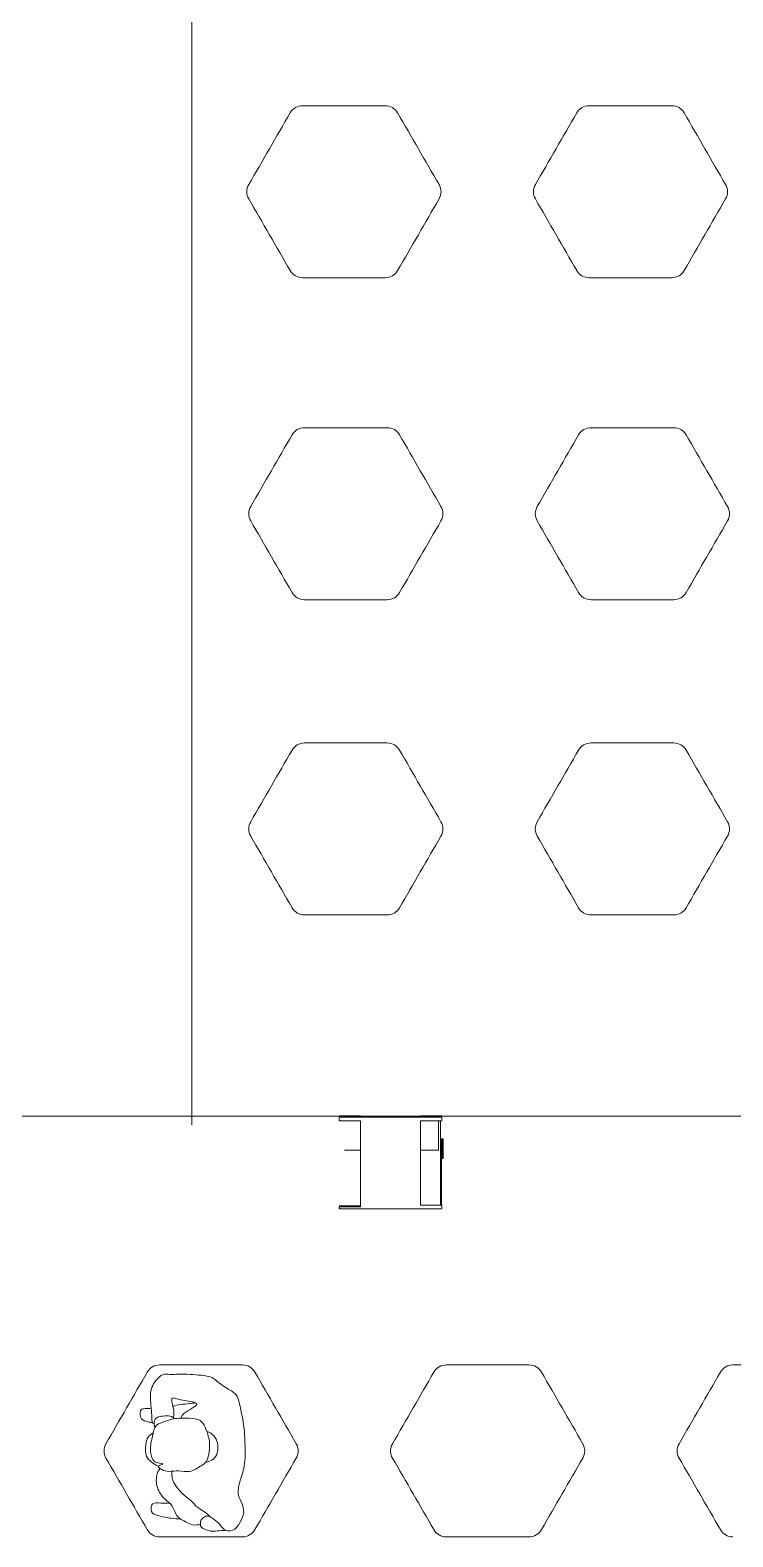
# Model space of a CAD drawing. Header units: centimetres. Extents: x -16.81 to -14.54, y 1.61 to 2.77.
# Drawn here: x -16.505 to -16.4185, y 2.3584 to 2.5439 of the extents above; entities that cross this region are included whole.
import ezdxf

# ---------------------------------------------------------------- set-up
doc = ezdxf.new("R2010")
doc.units = ezdxf.units.CM
doc.header["$MEASUREMENT"] = 0
doc.layers.get('0').update_dxf_attribs({"lineweight": 0})
doc.layers.add('EXP COTA', color=7, linetype='Continuous', lineweight=0)
doc.layers.add('Planta$Gráfica', color=7, linetype='Continuous', lineweight=0)

msp = doc.modelspace()

# ---------------------------------------------------------------- linework, layer by layer
at = {"color": 18, "lineweight": 0, "true_color": 0x000000}
for p, q in [((-16.46435, 2.41025), (-16.46699, 2.41025)), ((-16.46699, 2.41009), (-16.46699, 2.40965)), ((-16.4545, 2.41009), (-16.46699, 2.41009)), ((-16.46699, 2.40965), (-16.46435, 2.40965)), ((-16.46435, 2.41009), (-16.46435, 2.41025)), ((-16.46435, 2.40965), (-16.46435, 2.39904)), ((-16.45696, 2.41009), (-16.45696, 2.41025)), ((-16.45696, 2.41025), (-16.45433, 2.41025)), ((-16.45696, 2.39928), (-16.45696, 2.40965)), ((-16.45696, 2.40965), (-16.4545, 2.40965)), ((-16.45696, 2.39928), (-16.45696, 2.40965)), ((-16.45474, 2.40604), (-16.45474, 2.40965)), ((-16.4545, 2.40965), (-16.45452, 2.39928)), ((-16.45433, 2.41009), (-16.4545, 2.41009)), ((-16.4545, 2.40965), (-16.45433, 2.40965)), ((-16.45433, 2.40965), (-16.45433, 2.41009)), ((-16.46435, 2.40604), (-16.46632, 2.40604)), ((-16.45671, 2.40604), (-16.45696, 2.40604)), ((-16.45671, 2.40604), (-16.45474, 2.40604)), ((-16.45428, 2.40745), (-16.45438, 2.40745)), ((-16.45438, 2.40503), (-16.45438, 2.40745)), ((-16.45416, 2.40745), (-16.45428, 2.40745)), ((-16.45428, 2.40503), (-16.45428, 2.40745)), ((-16.45416, 2.40503), (-16.45416, 2.40745)), ((-16.45428, 2.40503), (-16.45438, 2.40503)), ((-16.45438, 2.39928), (-16.45438, 2.40503)), ((-16.45416, 2.40503), (-16.45428, 2.40503)), ((-16.46699, 2.3992), (-16.46435, 2.3992)), ((-16.46699, 2.39904), (-16.46699, 2.39883)), ((-16.46435, 2.39904), (-16.46699, 2.39904)), ((-16.46699, 2.39883), (-16.45452, 2.39883)), ((-16.45452, 2.39928), (-16.45696, 2.39928)), ((-16.45438, 2.39928), (-16.45452, 2.39928)), ((-16.45452, 2.39883), (-16.45438, 2.39883)), ((-16.45433, 2.39928), (-16.45438, 2.39928)), ((-16.45438, 2.39883), (-16.45433, 2.39883)), ((-16.45433, 2.39883), (-16.45433, 2.39928))]:
    msp.add_line(p, q, dxfattribs=at)
for points, knots in [([(-16.48983, 2.3724), (-16.49003, 2.37242), (-16.49002, 2.37273), (-16.49003, 2.37313), (-16.49006, 2.37384), (-16.49019, 2.3748), (-16.49021, 2.37549), (-16.49022, 2.37597), (-16.49018, 2.37632), (-16.4901, 2.37665), (-16.49002, 2.37694), (-16.48989, 2.37721), (-16.48968, 2.37751), (-16.48944, 2.37785), (-16.48907, 2.37824), (-16.48872, 2.37839), (-16.48844, 2.3785), (-16.48818, 2.37846), (-16.48785, 2.37844), (-16.48738, 2.37842), (-16.48676, 2.37846), (-16.48603, 2.37845), (-16.48514, 2.37844), (-16.48408, 2.37835), (-16.48342, 2.37824), (-16.48299, 2.37818), (-16.48272, 2.37811), (-16.4824, 2.3779), (-16.48199, 2.37763), (-16.48148, 2.37713), (-16.48095, 2.3768), (-16.48047, 2.37649), (-16.47998, 2.37633), (-16.47967, 2.37591), (-16.47932, 2.37544), (-16.47922, 2.37464), (-16.47909, 2.37402), (-16.47898, 2.37348), (-16.47886, 2.37309), (-16.47878, 2.37256), (-16.47866, 2.37185), (-16.47861, 2.3709), (-16.47858, 2.36995), (-16.47854, 2.36897), (-16.47853, 2.36798), (-16.47867, 2.36712), (-16.4788, 2.3664), (-16.47904, 2.36577), (-16.47922, 2.36517), (-16.47936, 2.36468), (-16.47946, 2.36421), (-16.47941, 2.3638), (-16.47937, 2.36344), (-16.47921, 2.36313), (-16.47905, 2.36276), (-16.47888, 2.36235), (-16.4787, 2.36187), (-16.47873, 2.36142), (-16.47877, 2.36098), (-16.479, 2.36055), (-16.47921, 2.36019), (-16.47939, 2.35987), (-16.47954, 2.35959), (-16.47984, 2.3594), (-16.48015, 2.35919), (-16.48061, 2.35909), (-16.48095, 2.35923), (-16.4813, 2.35938), (-16.48152, 2.35979), (-16.48177, 2.36007), (-16.48201, 2.36034), (-16.48227, 2.36049), (-16.48258, 2.36072), (-16.48297, 2.36101), (-16.48344, 2.36141), (-16.48385, 2.36169), (-16.48423, 2.36194), (-16.48456, 2.36209), (-16.48484, 2.36248), (-16.48486, 2.3625), (-16.48487, 2.36252), (-16.48488, 2.36253), (-16.48512, 2.36286), (-16.48536, 2.363), (-16.48562, 2.3632), (-16.48594, 2.36344), (-16.4863, 2.36377), (-16.48661, 2.36409), (-16.4869, 2.36441), (-16.48715, 2.36472), (-16.48733, 2.3651), (-16.4875, 2.36548), (-16.48761, 2.36593), (-16.4876, 2.36651)], [0, 0, 0, 0, 1, 1, 1, 2, 2, 2, 3, 3, 3, 4, 4, 4, 5, 5, 5, 6, 6, 6, 7, 7, 7, 8, 8, 8, 9, 9, 9, 10, 10, 10, 11, 11, 11, 12, 12, 12, 13, 13, 13, 14, 14, 14, 15, 15, 15, 16, 16, 16, 17, 17, 17, 18, 18, 18, 19, 19, 19, 20, 20, 20, 21, 21, 21, 22, 22, 22, 23, 23, 23, 24, 24, 24, 25, 25, 25, 26, 26, 26, 27, 27, 27, 28, 28, 28, 29, 29, 29, 30, 30, 30, 31, 31, 31, 31]), ([(-16.49011, 2.37421), (-16.49036, 2.37426), (-16.49063, 2.37425), (-16.49088, 2.37423), (-16.49108, 2.37421), (-16.49126, 2.37418), (-16.49136, 2.37408), (-16.49146, 2.37399), (-16.49148, 2.37383), (-16.49148, 2.37365), (-16.49148, 2.37342), (-16.49146, 2.37314), (-16.4913, 2.37296), (-16.49112, 2.37276), (-16.49079, 2.37267), (-16.49054, 2.37261), (-16.49034, 2.37255), (-16.49019, 2.37252), (-16.49001, 2.3725)], [0, 0, 0, 0, 1, 1, 1, 2, 2, 2, 3, 3, 3, 4, 4, 4, 5, 5, 5, 6, 6, 6, 6]), ([(-16.4874, 2.37309), (-16.48735, 2.37327), (-16.48731, 2.37341), (-16.48732, 2.37365), (-16.48733, 2.37403), (-16.4875, 2.37465), (-16.48757, 2.37507), (-16.4876, 2.3753), (-16.48761, 2.37547), (-16.48752, 2.37552), (-16.4874, 2.37559), (-16.48708, 2.37544), (-16.48669, 2.37534), (-16.48612, 2.37519), (-16.48537, 2.37514), (-16.48489, 2.375), (-16.48468, 2.37493), (-16.48452, 2.37485), (-16.48451, 2.37476), (-16.4845, 2.37467), (-16.48455, 2.37462), (-16.48465, 2.37455), (-16.48485, 2.37441), (-16.48523, 2.37418), (-16.48559, 2.37396), (-16.48594, 2.37375), (-16.48626, 2.37356), (-16.48649, 2.37305)], [0, 0, 0, 0, 1, 1, 1, 2, 2, 2, 3, 3, 3, 4, 4, 4, 5, 5, 5, 6, 6, 6, 7, 7, 7, 8, 8, 8, 9, 9, 9, 9]), ([(-16.48745, 2.37449), (-16.48715, 2.37459), (-16.48686, 2.37467), (-16.48652, 2.37473), (-16.48615, 2.37478), (-16.48574, 2.3748), (-16.48541, 2.37483), (-16.48515, 2.37486), (-16.48495, 2.3749), (-16.48472, 2.37494)], [0, 0, 0, 0, 1, 1, 1, 2, 2, 2, 3, 3, 3, 3]), ([(-16.48327, 2.37142), (-16.48341, 2.37179), (-16.48356, 2.37211), (-16.48373, 2.37237), (-16.48387, 2.37258), (-16.48403, 2.37275), (-16.48426, 2.37285), (-16.48455, 2.37298), (-16.48495, 2.37301), (-16.48541, 2.37303), (-16.48597, 2.37306), (-16.4866, 2.37308), (-16.48719, 2.37299), (-16.48775, 2.3729), (-16.48828, 2.37271), (-16.48872, 2.37254), (-16.48907, 2.37241), (-16.48938, 2.3723), (-16.48956, 2.37207), (-16.48976, 2.37183), (-16.48982, 2.37146), (-16.48991, 2.37104), (-16.49003, 2.3705), (-16.49021, 2.36987), (-16.49021, 2.36926), (-16.49021, 2.36874), (-16.49009, 2.36825), (-16.4899, 2.36795), (-16.48976, 2.36773), (-16.48959, 2.36761), (-16.48931, 2.36754), (-16.48904, 2.36748), (-16.48867, 2.36746), (-16.4887, 2.3674), (-16.48873, 2.36734), (-16.48913, 2.36726), (-16.48921, 2.36713), (-16.48928, 2.367), (-16.48904, 2.36684), (-16.48881, 2.36672), (-16.48853, 2.36657), (-16.48826, 2.3665), (-16.48794, 2.36649), (-16.48757, 2.36649), (-16.48714, 2.36658), (-16.48671, 2.36656), (-16.48628, 2.36654), (-16.48585, 2.36641), (-16.4854, 2.36649), (-16.48489, 2.36659), (-16.48435, 2.36694), (-16.48396, 2.36718), (-16.48368, 2.36735), (-16.48349, 2.36746), (-16.48333, 2.36773), (-16.48308, 2.36817), (-16.48292, 2.36901), (-16.48293, 2.36972), (-16.48294, 2.37039), (-16.4831, 2.37094), (-16.48327, 2.37142)], [0, 0, 0, 0, 1, 1, 1, 2, 2, 2, 3, 3, 3, 4, 4, 4, 5, 5, 5, 6, 6, 6, 7, 7, 7, 8, 8, 8, 9, 9, 9, 10, 10, 10, 11, 11, 11, 12, 12, 12, 13, 13, 13, 14, 14, 14, 15, 15, 15, 16, 16, 16, 17, 17, 17, 18, 18, 18, 19, 19, 19, 20, 20, 20, 20]), ([(-16.48728, 2.37297), (-16.48742, 2.37312), (-16.48758, 2.37325), (-16.48779, 2.37331), (-16.48804, 2.37338), (-16.48834, 2.37335), (-16.48864, 2.37331), (-16.48891, 2.37328), (-16.48917, 2.37324), (-16.48935, 2.37314), (-16.4895, 2.37307), (-16.4896, 2.37296), (-16.48968, 2.37283), (-16.48976, 2.3727), (-16.48982, 2.37254), (-16.48969, 2.37185)], [0, 0, 0, 0, 1, 1, 1, 2, 2, 2, 3, 3, 3, 4, 4, 4, 5, 5, 5, 5]), ([(-16.48987, 2.37123), (-16.49011, 2.37111), (-16.49033, 2.37093), (-16.49049, 2.37071), (-16.49066, 2.37046), (-16.49076, 2.37016), (-16.4908, 2.36978), (-16.49086, 2.36932), (-16.49083, 2.36873), (-16.49068, 2.36835), (-16.49056, 2.36805), (-16.49037, 2.36787), (-16.49013, 2.36768), (-16.48987, 2.36747), (-16.48954, 2.36725), (-16.48921, 2.36713)], [0, 0, 0, 0, 1, 1, 1, 2, 2, 2, 3, 3, 3, 4, 4, 4, 5, 5, 5, 5]), ([(-16.48327, 2.37142), (-16.48304, 2.37134), (-16.48284, 2.37124), (-16.48264, 2.37107), (-16.48239, 2.37087), (-16.48215, 2.37059), (-16.48202, 2.37018), (-16.48186, 2.36969), (-16.48187, 2.36903), (-16.48204, 2.36858), (-16.48218, 2.36824), (-16.48241, 2.36802), (-16.48267, 2.36787), (-16.4829, 2.36773), (-16.48315, 2.36764), (-16.48341, 2.36761)], [0, 0, 0, 0, 1, 1, 1, 2, 2, 2, 3, 3, 3, 4, 4, 4, 5, 5, 5, 5]), ([(-16.48902, 2.36684), (-16.48918, 2.36664), (-16.48931, 2.36647), (-16.4894, 2.36619), (-16.48952, 2.36577), (-16.48953, 2.36511), (-16.48936, 2.36453), (-16.48918, 2.36395), (-16.48882, 2.36346), (-16.48845, 2.3631), (-16.48813, 2.36279), (-16.48779, 2.36259), (-16.48756, 2.36224), (-16.48733, 2.36189), (-16.48719, 2.3614), (-16.48701, 2.3611), (-16.48687, 2.36086), (-16.48669, 2.36074), (-16.48642, 2.36057), (-16.48603, 2.36034), (-16.48544, 2.36002), (-16.48498, 2.35992), (-16.48463, 2.35985), (-16.48436, 2.35991), (-16.48406, 2.35998)], [0, 0, 0, 0, 1, 1, 1, 2, 2, 2, 3, 3, 3, 4, 4, 4, 5, 5, 5, 6, 6, 6, 7, 7, 7, 8, 8, 8, 8]), ([(-16.48782, 2.36255), (-16.48819, 2.3626), (-16.48854, 2.36258), (-16.48893, 2.3626), (-16.48931, 2.36262), (-16.48972, 2.36269), (-16.48995, 2.36248), (-16.49016, 2.36227), (-16.4902, 2.36182), (-16.49007, 2.36154), (-16.48995, 2.36126), (-16.48965, 2.36116), (-16.48929, 2.36106), (-16.48879, 2.36092), (-16.48815, 2.3608), (-16.48765, 2.36072), (-16.48723, 2.36067), (-16.48689, 2.36065), (-16.48652, 2.36063)], [0, 0, 0, 0, 1, 1, 1, 2, 2, 2, 3, 3, 3, 4, 4, 4, 5, 5, 5, 6, 6, 6, 6]), ([(-16.48292, 2.36099), (-16.48313, 2.36101), (-16.48334, 2.361), (-16.48353, 2.36091), (-16.48373, 2.36081), (-16.48391, 2.36063), (-16.484, 2.36044), (-16.48406, 2.36029), (-16.48406, 2.36012), (-16.48406, 2.35998), (-16.48406, 2.35986), (-16.48405, 2.35974), (-16.48397, 2.35965), (-16.48386, 2.3595), (-16.48359, 2.35939), (-16.48337, 2.3593), (-16.48317, 2.35922), (-16.483, 2.35916), (-16.4828, 2.35914), (-16.48256, 2.35911), (-16.48226, 2.35914), (-16.48196, 2.35916), (-16.48165, 2.35919), (-16.48133, 2.35922), (-16.48102, 2.35927)], [0, 0, 0, 0, 1, 1, 1, 2, 2, 2, 3, 3, 3, 4, 4, 4, 5, 5, 5, 6, 6, 6, 7, 7, 7, 8, 8, 8, 8])]:
    msp.add_open_spline(points, degree=3, knots=knots, dxfattribs=at)
at = {"layer": 'EXP COTA', "color": 3, "lineweight": 0, "true_color": 0x00ff00}
for p, q in [((-16.4851, 2.40915), (-16.4851, 2.55455)), ((-16.62418, 2.41022), (-16.26309, 2.41022))]:
    msp.add_line(p, q, dxfattribs=at)
at = {"layer": 'Planta$Gráfica', "color": 5, "lineweight": 0, "true_color": 0x0000ff}
for points in [[(-16.47302, 2.53372), (-16.47471, 2.53078), (-16.47641, 2.52784), (-16.47811, 2.5249)], [(-16.47149, 2.5346), (-16.47213, 2.5346), (-16.47269, 2.53428), (-16.47302, 2.53372)], [(-16.46131, 2.5346), (-16.4647, 2.5346), (-16.46809, 2.5346), (-16.47149, 2.5346)], [(-16.45978, 2.53372), (-16.4601, 2.53428), (-16.46066, 2.5346), (-16.46131, 2.5346)], [(-16.45469, 2.5249), (-16.45638, 2.52784), (-16.45808, 2.53078), (-16.45978, 2.53372)], [(-16.43774, 2.53372), (-16.43944, 2.53078), (-16.44113, 2.52784), (-16.44283, 2.5249)], [(-16.43621, 2.5346), (-16.43686, 2.5346), (-16.43742, 2.53428), (-16.43774, 2.53372)], [(-16.42603, 2.5346), (-16.42942, 2.5346), (-16.43282, 2.5346), (-16.43621, 2.5346)], [(-16.4245, 2.53372), (-16.42482, 2.53428), (-16.42538, 2.5346), (-16.42603, 2.5346)], [(-16.41941, 2.5249), (-16.42111, 2.52784), (-16.4228, 2.53078), (-16.4245, 2.53372)], [(-16.47811, 2.5249), (-16.47843, 2.52434), (-16.47843, 2.5237), (-16.47811, 2.52314)], [(-16.45469, 2.52314), (-16.45436, 2.5237), (-16.45436, 2.52434), (-16.45469, 2.5249)], [(-16.44283, 2.5249), (-16.44315, 2.52434), (-16.44315, 2.5237), (-16.44283, 2.52314)], [(-16.41941, 2.52314), (-16.41908, 2.5237), (-16.41908, 2.52434), (-16.41941, 2.5249)], [(-16.47811, 2.52314), (-16.47641, 2.5202), (-16.47471, 2.51726), (-16.47302, 2.51432)], [(-16.45978, 2.51432), (-16.45808, 2.51726), (-16.45638, 2.5202), (-16.45469, 2.52314)], [(-16.44283, 2.52314), (-16.44113, 2.5202), (-16.43944, 2.51726), (-16.43774, 2.51432)], [(-16.4245, 2.51432), (-16.4228, 2.51726), (-16.42111, 2.5202), (-16.41941, 2.52314)], [(-16.47302, 2.51432), (-16.47269, 2.51376), (-16.47213, 2.51344), (-16.47149, 2.51344)], [(-16.47149, 2.51344), (-16.46809, 2.51344), (-16.4647, 2.51344), (-16.46131, 2.51344)], [(-16.46131, 2.51344), (-16.46066, 2.51344), (-16.4601, 2.51376), (-16.45978, 2.51432)], [(-16.43774, 2.51432), (-16.43742, 2.51376), (-16.43686, 2.51344), (-16.43621, 2.51344)], [(-16.43621, 2.51344), (-16.43282, 2.51344), (-16.42942, 2.51344), (-16.42603, 2.51344)], [(-16.42603, 2.51344), (-16.42538, 2.51344), (-16.42482, 2.51376), (-16.4245, 2.51432)]]:
    msp.add_open_spline(points, degree=3, dxfattribs=at)
at = {"layer": 'Planta$Gráfica', "color": 1, "lineweight": 0, "true_color": 0xff0000}
for points in [[(-16.47125, 2.49497), (-16.4719, 2.49497), (-16.47246, 2.49465), (-16.47278, 2.49409)], [(-16.46107, 2.49497), (-16.46447, 2.49497), (-16.46786, 2.49497), (-16.47125, 2.49497)], [(-16.45954, 2.49409), (-16.45987, 2.49465), (-16.46043, 2.49497), (-16.46107, 2.49497)], [(-16.43597, 2.49497), (-16.43662, 2.49497), (-16.43718, 2.49465), (-16.43751, 2.49409)], [(-16.42579, 2.49497), (-16.42919, 2.49497), (-16.43258, 2.49497), (-16.43597, 2.49497)], [(-16.42426, 2.49409), (-16.42459, 2.49465), (-16.42515, 2.49497), (-16.42579, 2.49497)], [(-16.47278, 2.49409), (-16.47448, 2.49115), (-16.47618, 2.48821), (-16.47787, 2.48527)], [(-16.45445, 2.48527), (-16.45615, 2.48821), (-16.45785, 2.49115), (-16.45954, 2.49409)], [(-16.43751, 2.49409), (-16.4392, 2.49115), (-16.4409, 2.48821), (-16.4426, 2.48527)], [(-16.41917, 2.48527), (-16.42087, 2.48821), (-16.42257, 2.49115), (-16.42426, 2.49409)], [(-16.47787, 2.48527), (-16.4782, 2.48471), (-16.4782, 2.48406), (-16.47787, 2.4835)], [(-16.45445, 2.4835), (-16.45413, 2.48406), (-16.45413, 2.48471), (-16.45445, 2.48527)], [(-16.4426, 2.48527), (-16.44292, 2.48471), (-16.44292, 2.48406), (-16.4426, 2.4835)], [(-16.41917, 2.4835), (-16.41885, 2.48406), (-16.41885, 2.48471), (-16.41917, 2.48527)], [(-16.47787, 2.4835), (-16.47618, 2.48056), (-16.47448, 2.47763), (-16.47278, 2.47469)], [(-16.45954, 2.47469), (-16.45785, 2.47763), (-16.45615, 2.48056), (-16.45445, 2.4835)], [(-16.4426, 2.4835), (-16.4409, 2.48056), (-16.4392, 2.47763), (-16.43751, 2.47469)], [(-16.42426, 2.47469), (-16.42257, 2.47763), (-16.42087, 2.48056), (-16.41917, 2.4835)], [(-16.47278, 2.47469), (-16.47246, 2.47413), (-16.4719, 2.4738), (-16.47125, 2.4738)], [(-16.46107, 2.4738), (-16.46043, 2.4738), (-16.45987, 2.47413), (-16.45954, 2.47469)], [(-16.43751, 2.47469), (-16.43718, 2.47413), (-16.43662, 2.4738), (-16.43597, 2.4738)], [(-16.42579, 2.4738), (-16.42515, 2.4738), (-16.42459, 2.47413), (-16.42426, 2.47469)], [(-16.47125, 2.4738), (-16.46786, 2.4738), (-16.46447, 2.4738), (-16.46107, 2.4738)], [(-16.43597, 2.4738), (-16.43258, 2.4738), (-16.42919, 2.4738), (-16.42579, 2.4738)]]:
    msp.add_open_spline(points, degree=3, dxfattribs=at)
at = {"layer": 'Planta$Gráfica', "color": 2, "lineweight": 0, "true_color": 0xffff00}
for points in [[(-16.47278, 2.45528), (-16.47246, 2.45584), (-16.4719, 2.45616), (-16.47125, 2.45616)], [(-16.47125, 2.45616), (-16.46786, 2.45616), (-16.46447, 2.45616), (-16.46107, 2.45616)], [(-16.46107, 2.45616), (-16.46043, 2.45616), (-16.45987, 2.45584), (-16.45954, 2.45528)], [(-16.43751, 2.45528), (-16.43718, 2.45584), (-16.43662, 2.45616), (-16.43597, 2.45616)], [(-16.43597, 2.45616), (-16.43258, 2.45616), (-16.42919, 2.45616), (-16.42579, 2.45616)], [(-16.42579, 2.45616), (-16.42515, 2.45616), (-16.42459, 2.45584), (-16.42426, 2.45528)], [(-16.47787, 2.44647), (-16.47618, 2.4494), (-16.47448, 2.45234), (-16.47278, 2.45528)], [(-16.45954, 2.45528), (-16.45785, 2.45234), (-16.45615, 2.4494), (-16.45445, 2.44647)], [(-16.4426, 2.44647), (-16.4409, 2.4494), (-16.4392, 2.45234), (-16.43751, 2.45528)], [(-16.42426, 2.45528), (-16.42257, 2.45234), (-16.42087, 2.4494), (-16.41917, 2.44647)], [(-16.47787, 2.4447), (-16.4782, 2.44526), (-16.4782, 2.44591), (-16.47787, 2.44647)], [(-16.47278, 2.43588), (-16.47448, 2.43882), (-16.47618, 2.44176), (-16.47787, 2.4447)], [(-16.45445, 2.4447), (-16.45615, 2.44176), (-16.45785, 2.43882), (-16.45954, 2.43588)], [(-16.45445, 2.44647), (-16.45413, 2.44591), (-16.45413, 2.44526), (-16.45445, 2.4447)], [(-16.4426, 2.4447), (-16.44292, 2.44526), (-16.44292, 2.44591), (-16.4426, 2.44647)], [(-16.43751, 2.43588), (-16.4392, 2.43882), (-16.4409, 2.44176), (-16.4426, 2.4447)], [(-16.41917, 2.4447), (-16.42087, 2.44176), (-16.42257, 2.43882), (-16.42426, 2.43588)], [(-16.41917, 2.44647), (-16.41885, 2.44591), (-16.41885, 2.44526), (-16.41917, 2.4447)], [(-16.47125, 2.435), (-16.4719, 2.435), (-16.47246, 2.43532), (-16.47278, 2.43588)], [(-16.45954, 2.43588), (-16.45987, 2.43532), (-16.46043, 2.435), (-16.46107, 2.435)], [(-16.43597, 2.435), (-16.43662, 2.435), (-16.43718, 2.43532), (-16.43751, 2.43588)], [(-16.42426, 2.43588), (-16.42459, 2.43532), (-16.42515, 2.435), (-16.42579, 2.435)], [(-16.46107, 2.435), (-16.46447, 2.435), (-16.46786, 2.435), (-16.47125, 2.435)], [(-16.42579, 2.435), (-16.42919, 2.435), (-16.43258, 2.435), (-16.43597, 2.435)]]:
    msp.add_open_spline(points, degree=3, dxfattribs=at)
at = {"layer": 'Planta$Gráfica', "color": 18, "lineweight": 0, "true_color": 0x000000}
for points in [[(-16.49569, 2.3699), (-16.49399, 2.37284), (-16.4923, 2.37578), (-16.4906, 2.37872)], [(-16.4906, 2.37872), (-16.49028, 2.37928), (-16.48972, 2.3796), (-16.48907, 2.3796)], [(-16.48907, 2.3796), (-16.48568, 2.3796), (-16.48228, 2.3796), (-16.47889, 2.3796)], [(-16.47889, 2.3796), (-16.47824, 2.3796), (-16.47768, 2.37928), (-16.47736, 2.37872)], [(-16.47736, 2.37872), (-16.47566, 2.37578), (-16.47397, 2.37284), (-16.47227, 2.3699)], [(-16.46041, 2.3699), (-16.45872, 2.37284), (-16.45702, 2.37578), (-16.45532, 2.37872)], [(-16.45532, 2.37872), (-16.455, 2.37928), (-16.45444, 2.3796), (-16.45379, 2.3796)], [(-16.45379, 2.3796), (-16.4504, 2.3796), (-16.447, 2.3796), (-16.44361, 2.3796)], [(-16.44361, 2.3796), (-16.44296, 2.3796), (-16.4424, 2.37928), (-16.44208, 2.37872)], [(-16.44208, 2.37872), (-16.44038, 2.37578), (-16.43869, 2.37284), (-16.43699, 2.3699)], [(-16.42513, 2.3699), (-16.42344, 2.37284), (-16.42174, 2.37578), (-16.42004, 2.37872)], [(-16.42004, 2.37872), (-16.41972, 2.37928), (-16.41916, 2.3796), (-16.41851, 2.3796)], [(-16.41851, 2.3796), (-16.41512, 2.3796), (-16.41173, 2.3796), (-16.40833, 2.3796)], [(-16.49569, 2.36813), (-16.49601, 2.36869), (-16.49601, 2.36934), (-16.49569, 2.3699)], [(-16.47227, 2.3699), (-16.47195, 2.36934), (-16.47195, 2.36869), (-16.47227, 2.36813)], [(-16.46041, 2.36813), (-16.46074, 2.36869), (-16.46074, 2.36934), (-16.46041, 2.3699)], [(-16.43699, 2.3699), (-16.43667, 2.36934), (-16.43667, 2.36869), (-16.43699, 2.36813)], [(-16.42513, 2.36813), (-16.42546, 2.36869), (-16.42546, 2.36934), (-16.42513, 2.3699)], [(-16.4906, 2.35932), (-16.4923, 2.36225), (-16.49399, 2.36519), (-16.49569, 2.36813)], [(-16.47227, 2.36813), (-16.47397, 2.36519), (-16.47566, 2.36225), (-16.47736, 2.35932)], [(-16.45532, 2.35932), (-16.45702, 2.36225), (-16.45872, 2.36519), (-16.46041, 2.36813)], [(-16.43699, 2.36813), (-16.43869, 2.36519), (-16.44038, 2.36225), (-16.44208, 2.35932)], [(-16.42004, 2.35932), (-16.42174, 2.36225), (-16.42344, 2.36519), (-16.42513, 2.36813)], [(-16.48907, 2.35843), (-16.48972, 2.35843), (-16.49028, 2.35876), (-16.4906, 2.35932)], [(-16.47736, 2.35932), (-16.47768, 2.35876), (-16.47824, 2.35843), (-16.47889, 2.35843)], [(-16.45379, 2.35843), (-16.45444, 2.35843), (-16.455, 2.35876), (-16.45532, 2.35932)], [(-16.44208, 2.35932), (-16.4424, 2.35876), (-16.44296, 2.35843), (-16.44361, 2.35843)], [(-16.41851, 2.35843), (-16.41916, 2.35843), (-16.41972, 2.35876), (-16.42004, 2.35932)], [(-16.47889, 2.35843), (-16.48228, 2.35843), (-16.48568, 2.35843), (-16.48907, 2.35843)], [(-16.44361, 2.35843), (-16.447, 2.35843), (-16.4504, 2.35843), (-16.45379, 2.35843)]]:
    msp.add_open_spline(points, degree=3, dxfattribs=at)

doc.saveas('drawing.dxf')
